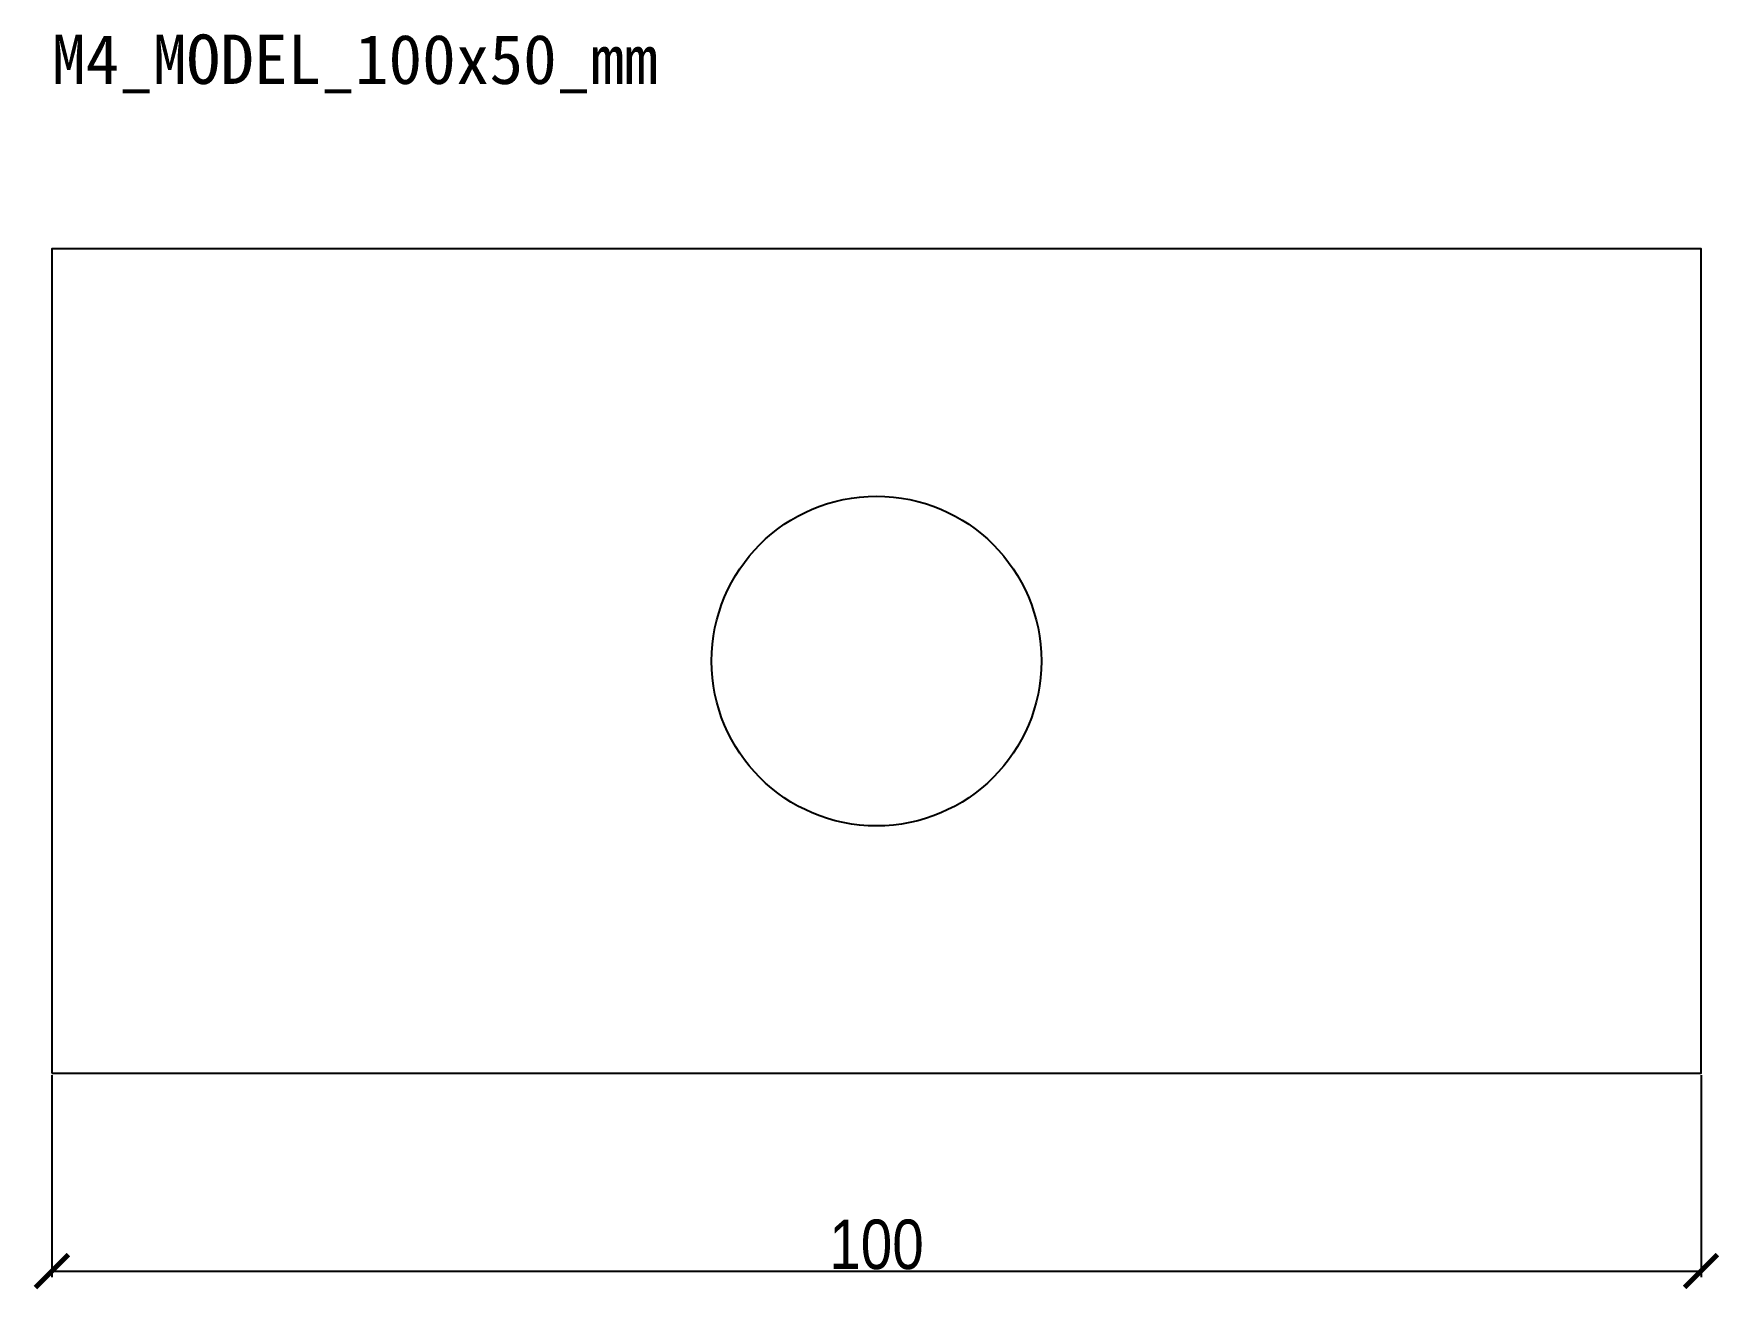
# Model space of a CAD drawing. Header units: millimetres. Extents: x -1 to 101, y -13 to 63.
import ezdxf

# ---------------------------------------------------------------- set-up
doc = ezdxf.new("R2010")
doc.units = ezdxf.units.MM
doc.layers.get('0').update_dxf_attribs({"color": 1})
doc.layers.add('M4_DIMENSION', color=1, linetype='Continuous')
doc.layers.add('M4_MODEL', color=1, linetype='Continuous')
doc.styles.add('OpenSansCondensed-Light', font='OpenSansCondensed-Light.ttf')
doc.dimstyles.new('EZDXF', dxfattribs={"dimtxt": 0.25, "dimasz": 0.175, "dimexe": 0.375, "dimexo": 0.125, "dimgap": 0.1, "dimtad": 1, "dimzin": 12, "dimdsep": 46, "dimtxsty": 'OpenSansCondensed-Light', "dimblk": 'ARCHTICK', "dimcen": 2.5, "dimazin": 3, "dimtfac": 0.5, "dimtmove": 2, "dimatfit": 3})

# ---------------------------------------------------------------- blocks, each defined once
blk = doc.blocks.new('_ARCHTICK')
at = {"color": 0, "linetype": 'BYBLOCK', "const_width": 0.15}
blk.add_lwpolyline([(-0.5, -0.5), (0.5, 0.5)], dxfattribs=at)

msp = doc.modelspace()

# ---------------------------------------------------------------- linework, layer by layer
at = {"layer": 'M4_MODEL'}
msp.add_lwpolyline([(0, 0), (100, 0), (100, 50), (0, 50)], close=True, dxfattribs=at)
msp.add_circle((50, 25), 10, dxfattribs=at)

# ---------------------------------------------------------------- texts
msp.add_text('M4_MODEL_100x50_mm', height=3).set_placement((0, 60))

# ---------------------------------------------------------------- dimensions: what is measured, and where the dimension line sits
at = {"layer": 'M4_DIMENSION'}
msp.add_linear_dim(base=(0, -12), p1=(0, 0), p2=(100, 0), dimstyle='EZDXF', override={"dimtxt": 3, "dimasz": 2, "dimdec": 1}, dxfattribs=at).render()

doc.saveas('drawing.dxf')
